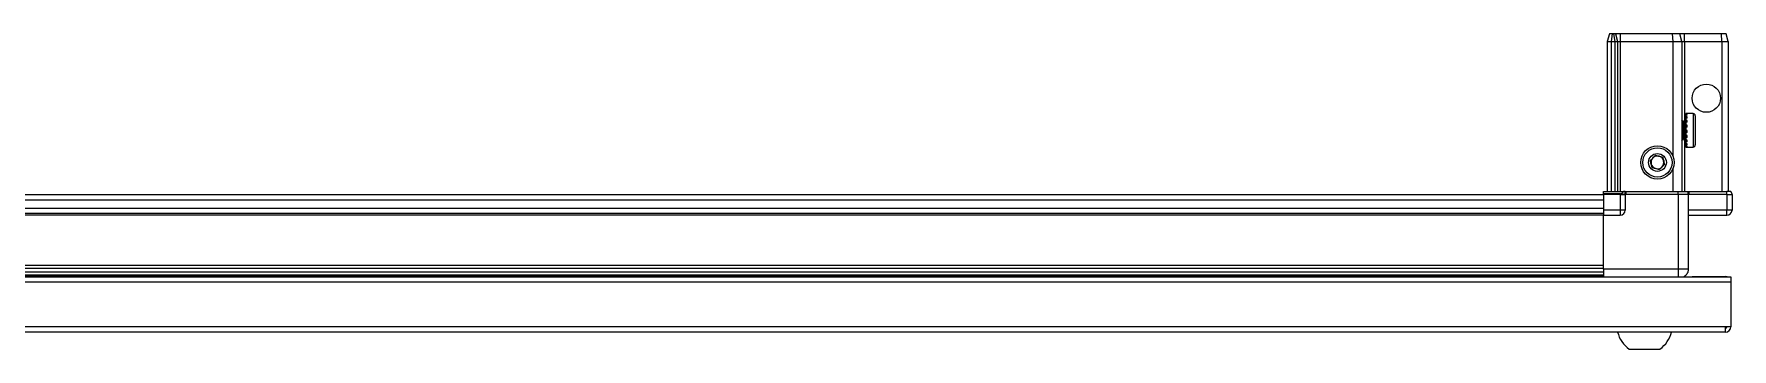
# Model space of a CAD drawing. Header units: millimetres. Extents: x 1219 to 6053, y -1082 to 1971.
# Drawn here: x 2115 to 2775, y -1082 to -959 of the extents above; entities that cross this region are included whole.
import ezdxf

# ---------------------------------------------------------------- set-up
doc = ezdxf.new("R2010")
doc.units = ezdxf.units.MM

msp = doc.modelspace()

# ---------------------------------------------------------------- linework, layer by layer
at = {"color": 7, "linetype": 'Continuous', "lineweight": 25}
for p, q in [((2726.96, -958.99), (2726.16, -961.99)), ((2726.16, -961.99), (2727.66, -961.99)), ((2726.16, -961.99), (2726.16, -1020.29)), ((2728.11, -958.99), (2726.96, -958.99)), ((2728.11, -958.99), (2727.66, -961.99)), ((2727.66, -961.99), (2729.16, -961.99)), ((2727.66, -961.99), (2727.66, -1020.29)), ((2728.61, -958.99), (2728.11, -958.99)), ((2728.61, -958.99), (2729.16, -961.99)), ((2729.35, -958.99), (2728.61, -958.99)), ((2729.16, -961.99), (2730.16, -961.99)), ((2729.16, -961.99), (2729.16, -1020.29)), ((2729.35, -958.99), (2730.16, -961.99)), ((2731.16, -958.99), (2729.35, -958.99)), ((2730.16, -961.99), (2730.16, -1020.29)), ((2730.16, -961.99), (2731.16, -961.99)), ((2751.32, -958.99), (2731.16, -958.99)), ((2731.16, -961.99), (2751.66, -961.99)), ((2751.32, -958.99), (2751.66, -961.99)), ((2754.35, -958.99), (2751.32, -958.99)), ((2751.66, -961.99), (2751.66, -1006.49)), ((2751.66, -961.99), (2755.16, -961.99)), ((2755.16, -961.99), (2754.35, -958.99)), ((2756.16, -958.99), (2754.35, -958.99)), ((2755.16, -961.99), (2755.16, -1020.29)), ((2755.16, -961.99), (2756.16, -961.99)), ((2770.5, -958.99), (2756.16, -958.99)), ((2756.16, -961.99), (2770.66, -961.99)), ((2770.66, -961.99), (2770.5, -958.99)), ((2772.35, -958.99), (2770.5, -958.99)), ((2770.66, -961.99), (2770.66, -1020.29)), ((2770.66, -961.99), (2773.16, -961.99)), ((2773.16, -961.99), (2772.35, -958.99)), ((2773.16, -961.99), (2773.16, -1020.29)), ((2759.56, -989.99), (2756.66, -989.99)), ((2757.16, -989.99), (2756.66, -989.99)), ((2756.66, -989.99), (2756.66, -990.04)), ((2756.66, -990.04), (2756.66, -990.32)), ((2757.16, -990.04), (2756.66, -990.04)), ((2757.16, -990.04), (2757.16, -989.99)), ((2755.19, -992.49), (2755.16, -992.49)), ((2755.67, -993.18), (2755.19, -992.49)), ((2755.19, -992.49), (2755.19, -1000.49)), ((2756.16, -992.49), (2755.67, -993.18)), ((2755.67, -993.18), (2755.67, -999.8)), ((2756.16, -992.49), (2756.16, -1000.49)), ((2756.66, -992.09), (2756.56, -992.09)), ((2756.56, -992.09), (2756.56, -1000.89)), ((2757.16, -990.32), (2756.66, -990.32)), ((2756.66, -990.32), (2756.66, -990.6)), ((2757.16, -990.6), (2756.66, -990.6)), ((2756.66, -990.6), (2756.66, -991.26)), ((2757.16, -991.26), (2756.66, -991.26)), ((2756.66, -991.26), (2756.66, -991.73)), ((2756.66, -991.73), (2756.66, -992.71)), ((2757.16, -991.73), (2756.66, -991.73)), ((2757.16, -992.71), (2756.66, -992.71)), ((2756.66, -992.71), (2756.66, -993.34)), ((2756.66, -993.34), (2756.66, -994.53)), ((2757.16, -993.34), (2756.66, -993.34)), ((2757.16, -994.53), (2756.66, -994.53)), ((2756.66, -994.53), (2756.66, -995.16)), ((2757.16, -995.16), (2756.66, -995.16)), ((2756.66, -995.25), (2756.66, -996.54)), ((2757.16, -995.25), (2756.66, -995.25)), ((2757.16, -996.54), (2756.66, -996.54)), ((2757.16, -990.6), (2757.16, -990.32)), ((2757.16, -991.73), (2757.16, -991.26)), ((2757.16, -993.34), (2757.16, -992.71)), ((2757.16, -995.25), (2757.16, -994.53)), ((2757.16, -997.28), (2757.16, -996.54)), ((2760.36, -990.79), (2760.36, -1002.19)), ((2755.16, -1000.49), (2755.19, -1000.49)), ((2755.19, -1000.49), (2755.67, -999.8)), ((2755.67, -999.8), (2756.16, -1000.49)), ((2756.56, -1000.89), (2756.66, -1000.89)), ((2757.16, -997.02), (2756.66, -997.02)), ((2756.66, -997.02), (2756.66, -997.28)), ((2756.66, -997.28), (2756.66, -998.55)), ((2757.16, -997.28), (2756.66, -997.28)), ((2757.16, -998.55), (2756.66, -998.55)), ((2756.66, -998.55), (2756.66, -999.23)), ((2756.66, -999.23), (2756.66, -1000.35)), ((2757.16, -999.23), (2756.66, -999.23)), ((2757.16, -1000.35), (2756.66, -1000.35)), ((2756.66, -1000.35), (2756.66, -1000.92)), ((2756.66, -1000.92), (2756.66, -1001.78)), ((2757.16, -1000.92), (2756.66, -1000.92)), ((2757.16, -1001.78), (2756.66, -1001.78)), ((2756.66, -1001.78), (2756.66, -1002.17)), ((2756.66, -1002.17), (2756.66, -1002.69)), ((2757.16, -1002.17), (2756.66, -1002.17)), ((2757.16, -1002.69), (2756.66, -1002.69)), ((2756.66, -1002.69), (2756.66, -1002.87)), ((2756.66, -1002.87), (2756.66, -1002.99)), ((2757.16, -1002.87), (2756.66, -1002.87)), ((2756.66, -1002.99), (2759.56, -1002.99)), ((2757.16, -999.23), (2757.16, -998.55)), ((2757.16, -1000.92), (2757.16, -1000.35)), ((2757.16, -1002.17), (2757.16, -1001.78)), ((2757.16, -1002.87), (2757.16, -1002.69)), ((2751.66, -1011.49), (2751.66, -1020.29)), ((2724.66, -1021.64), (2084.66, -1021.64)), ((2724.66, -1021.16), (2724.66, -1020.29)), ((2724.66, -1020.29), (2732.48, -1020.29)), ((2724.66, -1021.49), (2724.66, -1021.16)), ((2731.16, -1021.16), (2724.66, -1021.16)), ((2731.16, -1021.49), (2724.66, -1021.49)), ((2724.66, -1021.49), (2724.66, -1027.49)), ((2731.16, -1021.49), (2733.16, -1021.49)), ((2733.16, -1021.49), (2731.16, -1021.49)), ((2733.16, -1020.29), (2732.48, -1020.29)), ((2733.16, -1021.49), (2733.16, -1020.29)), ((2733.16, -1020.29), (2733.36, -1020.29)), ((2733.36, -1021.49), (2733.16, -1021.49)), ((2733.16, -1021.49), (2733.16, -1027.49)), ((2733.36, -1020.29), (2753.66, -1020.29)), ((2753.66, -1021.49), (2733.36, -1021.49)), ((2753.66, -1020.29), (2757.66, -1020.29)), ((2757.66, -1021.49), (2753.66, -1021.49)), ((2757.66, -1021.49), (2757.66, -1020.29)), ((2757.66, -1020.29), (2757.86, -1020.29)), ((2757.86, -1021.49), (2757.66, -1021.49)), ((2757.66, -1021.49), (2757.66, -1050.49)), ((2757.86, -1020.29), (2772.66, -1020.29)), ((2772.66, -1021.49), (2757.86, -1021.49)), ((2774.16, -1020.29), (2772.66, -1020.29)), ((2772.66, -1021.49), (2774.66, -1021.49)), ((2774.66, -1021.16), (2774.16, -1020.29)), ((2774.66, -1021.16), (2774.16, -1020.29)), ((2774.66, -1021.49), (2774.66, -1021.16)), ((2774.66, -1021.49), (2774.66, -1021.16)), ((2774.66, -1021.49), (2774.66, -1021.49)), ((2774.66, -1021.49), (2774.66, -1027.49)), ((2724.66, -1028.84), (2084.66, -1028.84)), ((2724.66, -1027.49), (2724.66, -1029.49)), ((2724.66, -1029.49), (2731.16, -1029.49)), ((2724.66, -1050.49), (2724.66, -1029.49)), ((2757.66, -1029.49), (2772.66, -1029.49)), ((1375.16, -1053.49), (2774.16, -1053.49)), ((1424.66, -1051.51), (2724.66, -1051.51)), ((1424.66, -1051.55), (2724.66, -1051.55)), ((2698.53, -1053.34), (1450.78, -1053.34)), ((2693.16, -1053.49), (2693.16, -1053.34)), ((2693.33, -1053.49), (2693.33, -1053.34)), ((2693.54, -1053.49), (2693.54, -1053.34)), ((2694.1, -1053.49), (2694.1, -1053.34)), ((2694.52, -1053.49), (2694.52, -1053.34)), ((2695.42, -1053.49), (2695.42, -1053.34)), ((2696, -1053.49), (2696, -1053.34)), ((2697.15, -1053.49), (2697.15, -1053.34)), ((2697.84, -1053.49), (2697.84, -1053.34)), ((2699.12, -1053.34), (2698.53, -1053.34)), ((2699.12, -1053.49), (2699.12, -1053.34)), ((2699.13, -1053.34), (2699.12, -1053.34)), ((2699.86, -1053.34), (2699.13, -1053.34)), ((2699.29, -1053.49), (2699.29, -1053.34)), ((2699.79, -1053.49), (2699.79, -1053.34)), ((2699.86, -1053.49), (2699.86, -1053.34)), ((2700.78, -1053.34), (2699.86, -1053.34)), ((2699.86, -1053.34), (2699.86, -1053.34)), ((2724.66, -1053.34), (2700.78, -1053.34)), ((2701.15, -1053.49), (2701.15, -1053.34)), ((2701.86, -1053.49), (2701.86, -1053.34)), ((2703.03, -1053.49), (2703.03, -1053.34)), ((2703.64, -1053.49), (2703.64, -1053.34)), ((2704.58, -1053.49), (2704.58, -1053.34)), ((2705.03, -1053.49), (2705.03, -1053.34)), ((2705.65, -1053.49), (2705.65, -1053.34)), ((2705.9, -1053.49), (2705.9, -1053.34)), ((2706.14, -1053.49), (2706.14, -1053.34)), ((2706.15, -1053.49), (2706.15, -1053.34)), ((2759.16, -1053.39), (2772.06, -1053.39)), ((2759.16, -1053.39), (2759.16, -1053.49)), ((2774.16, -1053.49), (2774.16, -1055.59)), ((2774.16, -1055.59), (2774.16, -1072.89)), ((2772.06, -1074.99), (1377.26, -1074.99)), ((2774.16, -1072.89), (2772.06, -1072.89)), ((2772.06, -1074.99), (2772.06, -1072.89)), ((2734.66, -1081.59), (2746.66, -1081.59))]:
    msp.add_line(p, q, dxfattribs=at)
at = {"color": 8, "linetype": 'Continuous', "lineweight": 18}
for p, q in [((2731.16, -958.99), (2731.16, -961.99)), ((2731.16, -961.99), (2731.16, -1020.29)), ((2756.16, -961.99), (2756.16, -958.99)), ((2756.16, -961.99), (2756.16, -992.49)), ((2759.56, -989.99), (2759.56, -1002.99)), ((2756.16, -1000.49), (2756.16, -1020.29)), ((2731.16, -1021.49), (2731.16, -1021.16)), ((2731.16, -1021.49), (2731.16, -1027.49)), ((2733.36, -1020.29), (2733.36, -1021.49)), ((2753.66, -1021.49), (2753.66, -1020.29)), ((2753.66, -1021.49), (2753.66, -1050.49)), ((2757.86, -1020.29), (2757.86, -1021.49)), ((2772.66, -1021.49), (2772.66, -1020.29)), ((2772.66, -1021.49), (2772.66, -1027.49)), ((2724.66, -1023.64), (2084.66, -1023.64)), ((2724.66, -1026.84), (2084.66, -1026.84)), ((2724.66, -1029.49), (2084.66, -1029.49)), ((2731.16, -1027.49), (2724.66, -1027.49)), ((2731.16, -1027.49), (2731.16, -1029.49)), ((2733.16, -1027.49), (2731.16, -1027.49)), ((2772.66, -1027.49), (2757.66, -1027.49)), ((2774.66, -1027.49), (2772.66, -1027.49)), ((2772.66, -1029.49), (2772.66, -1027.49)), ((1424.66, -1048.89), (2724.66, -1048.89)), ((2774.16, -1055.59), (1375.16, -1055.59)), ((2724.66, -1050.31), (1424.66, -1050.31)), ((1424.66, -1052.76), (2724.66, -1052.76)), ((2753.66, -1050.49), (2724.66, -1050.49)), ((2772.06, -1053.49), (2772.06, -1053.39)), ((2772.06, -1072.89), (1377.26, -1072.89))]:
    msp.add_line(p, q, dxfattribs=at)
at = {"color": 7, "linetype": 'Continuous', "lineweight": 25, "flags": 128}
msp.add_lwpolyline([(2772.7, -1053.49), (2772.47, -1053.43), (2772.06, -1053.39)], dxfattribs=at)
at = {"color": 7, "linetype": 'Continuous', "lineweight": 25}
for centre, radius in [((2764.66, -983.99), 5.5), ((2745.66, -1008.99), 6.5), ((2745.66, -1008.99), 3.46)]:
    msp.add_circle(centre, radius, dxfattribs=at)
at = {"color": 8, "linetype": 'Continuous', "lineweight": 18}
msp.add_circle((2745.66, -1008.99), 5.7, dxfattribs=at)
at = {"color": 7, "linetype": 'Continuous', "lineweight": 25}
for centre, radius, start, end in [((2759.56, -990.79), 0.8, 0, 90), ((2756.16, -992.09), 0.4, 270, 360), ((2756.16, -1000.89), 0.4, 0, 90), ((2759.56, -1002.19), 0.8, 270, 360), ((2745.66, -1008.99), 2.5, 134.67671, 194.67671), ((2745.66, -1008.99), 2.5, 194.67671, 254.67671), ((2745.66, -1008.99), 2.5, 74.67671, 134.67671), ((2745.66, -1008.99), 2.5, 14.67671, 74.67671), ((2745.66, -1008.99), 2.5, 314.67671, 14.67671), ((2745.66, -1008.99), 2.5, 254.67671, 314.67671), ((2731.16, -1027.49), 2, 270, 0), ((2772.66, -1027.49), 2, 270, 0), ((2741.68, -1071.97), 11.91, 194.70035, 233.8734), ((2739.63, -1071.97), 11.91, 306.1266, 345.29965), ((2772.06, -1072.89), 2.1, 270, 0), ((2772.06, -1072.89), 0.6, 270, 0)]:
    msp.add_arc(centre, radius, start, end, dxfattribs=at)
msp.add_ellipse((2731.16, -1017.69), major_axis=(0, 3.46), ratio=0.57735, start_param=3.141593, end_param=3.864327, dxfattribs=at)
for points, knots in [([(2742.87, -1008.23), (2743.24, -1007.87), (2743.93, -1007.19), (2744.61, -1006.51), (2744.93, -1006.2)], [0, 0, 0, 0, 0.534686, 1, 1, 1, 1]), ([(2743.6, -1011.02), (2743.52, -1010.69), (2743.31, -1009.89), (2743.06, -1008.93), (2742.9, -1008.35), (2742.87, -1008.23)], [0, 0, 0, 0, 0.362901, 0.866875, 1, 1, 1, 1]), ([(2744.93, -1006.2), (2745.42, -1006.33), (2746.35, -1006.59), (2747.28, -1006.84), (2747.71, -1006.96)], [0, 0, 0, 0, 0.534686, 1, 1, 1, 1]), ([(2748.44, -1009.75), (2748.07, -1010.12), (2747.39, -1010.79), (2746.71, -1011.47), (2746.39, -1011.78)], [0, 0, 0, 0, 0.534686, 1, 1, 1, 1]), ([(2747.71, -1006.96), (2747.74, -1007.08), (2747.89, -1007.66), (2748.15, -1008.62), (2748.35, -1009.42), (2748.44, -1009.75)], [0, 0, 0, 0, 0.133125, 0.637099, 1, 1, 1, 1]), ([(2746.39, -1011.78), (2745.89, -1011.65), (2744.96, -1011.39), (2744.04, -1011.14), (2743.6, -1011.02)], [0, 0, 0, 0, 0.5346859, 1, 1, 1, 1]), ([(2724.66, -1050.49), (2724.66, -1050.89), (2724.66, -1051.68), (2724.66, -1052.7), (2724.66, -1053.32), (2724.66, -1053.48), (2724.66, -1053.49)], [0, 0, 0, 0, 0.32552, 0.65104, 0.97656, 1, 1, 1, 1]), ([(2757.66, -1050.49), (2757.61, -1050.93), (2757.54, -1051.61), (2757.1, -1052.43), (2756.65, -1052.98), (2756.24, -1053.34), (2755.98, -1053.47), (2755.94, -1053.49)], [0, 0, 0, 0, 0.363018, 0.558438, 0.758004, 0.95757, 1, 1, 1, 1])]:
    msp.add_open_spline(points, degree=3, knots=knots, dxfattribs=at)
at = {"color": 8, "linetype": 'Continuous', "lineweight": 18}
msp.add_open_spline([(2753.66, -1050.49), (2753.66, -1050.93), (2753.66, -1051.61), (2753.66, -1052.43), (2753.66, -1052.98), (2753.66, -1053.34), (2753.66, -1053.47), (2753.66, -1053.49)], degree=3, knots=[0, 0, 0, 0, 0.363018, 0.558438, 0.758004, 0.95757, 1, 1, 1, 1], dxfattribs=at)
msp.add_open_spline([(2757.66, -1050.49), (2757.6, -1050.49), (2757.48, -1050.49), (2756.55, -1050.49), (2755.23, -1050.49), (2754.18, -1050.49), (2753.66, -1050.49)], degree=3, dxfattribs=at)

doc.saveas('drawing.dxf')
